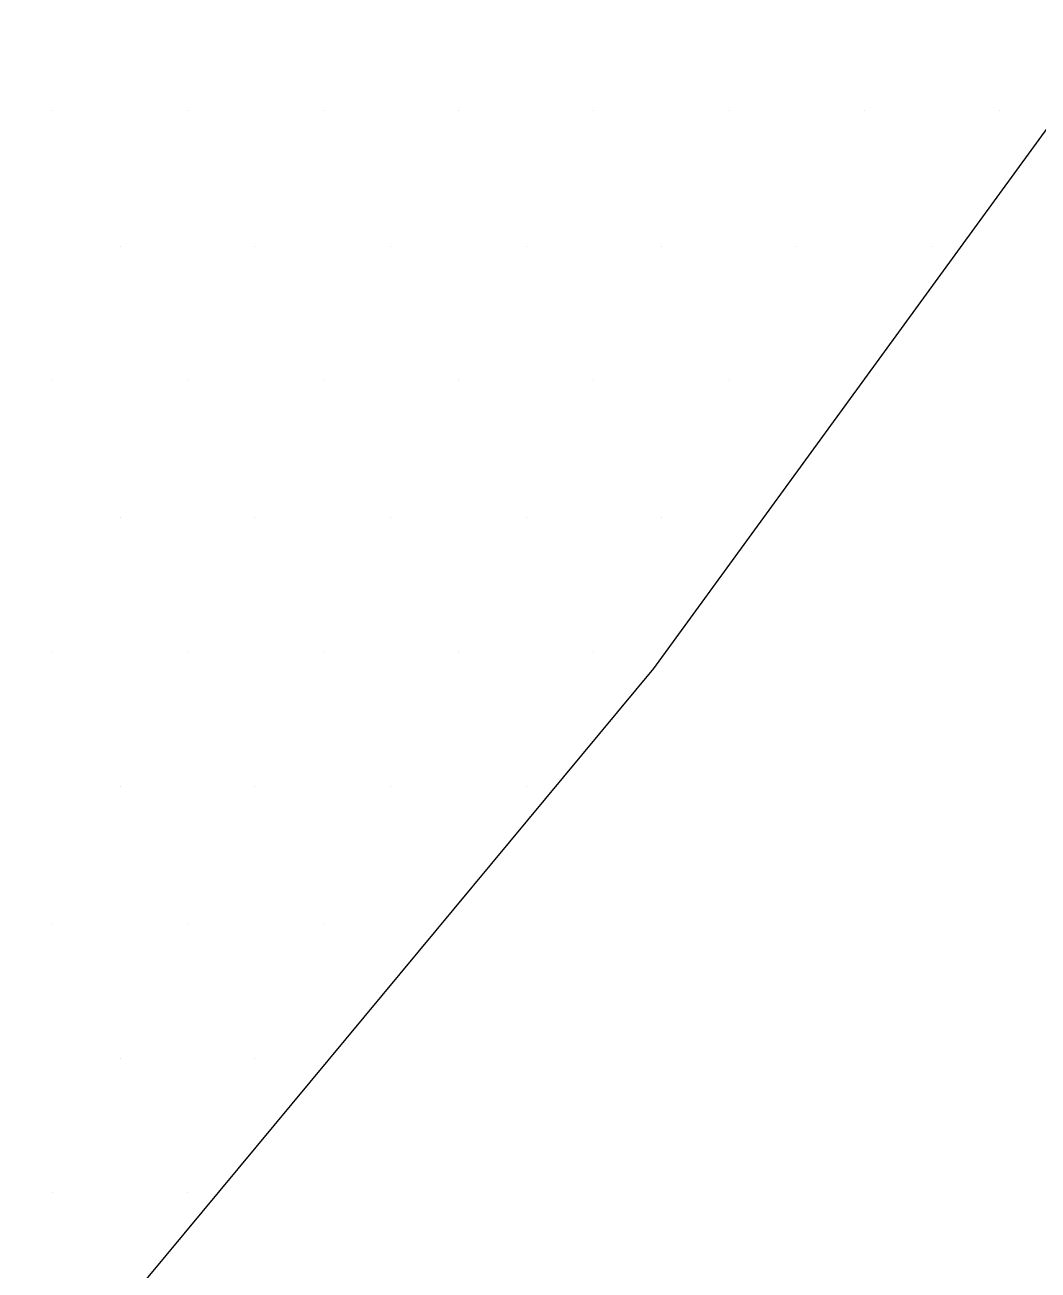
# Paper-space layout 'Layout1' of a CAD drawing. Extents: x -43 to 2298, y -18 to 768.
# Drawn here: x 350.502 to 351.188, y 415.78 to 416.625 of the extents above; entities that cross this region are included whole.
import ezdxf

# ---------------------------------------------------------------- set-up
doc = ezdxf.new("R2010")
doc.units = 0
doc.header["$LTSCALE"] = 2
doc.linetypes.add('CACHEX2', pattern=[0.75, 0.5, -0.25])
doc.layers.add('CARTOUCHE', color=7, linetype='Continuous')
doc.layers.add('LOGO', color=7, linetype='Continuous')

# ---------------------------------------------------------------- blocks, each defined once
blk = doc.blocks.new('A$C715108E3')
at = {"layer": 'LOGO', "color": 131}
for p, q in [((-20.93668, -15.99103), (-20.93668, -15.99103)), ((-20.84485, -15.99103), (-20.84485, -15.99103)), ((-20.75283, -15.99103), (-20.75283, -15.99103)), ((-20.66156, -15.99103), (-20.66156, -15.99103)), ((-20.56954, -15.99103), (-20.56954, -15.99103)), ((-20.47789, -15.99103), (-20.47789, -15.99103)), ((-20.38643, -15.99103), (-20.38643, -15.99103)), ((-20.2946, -15.99103), (-20.2946, -15.99103)), ((-20.89039, -16.08343), (-20.89039, -16.08343)), ((-20.7993, -16.08343), (-20.7993, -16.08343)), ((-20.70728, -16.08343), (-20.70728, -16.08343)), ((-20.61526, -16.08343), (-20.61526, -16.08343)), ((-20.52399, -16.08343), (-20.52399, -16.08343)), ((-20.43216, -16.08343), (-20.43216, -16.08343)), ((-20.34033, -16.08343), (-20.34033, -16.08343)), ((-20.93668, -16.1747), (-20.93668, -16.1747)), ((-20.84485, -16.1747), (-20.84485, -16.1747)), ((-20.75283, -16.1747), (-20.75283, -16.1747)), ((-20.66156, -16.1747), (-20.66156, -16.1747)), ((-20.56954, -16.1747), (-20.56954, -16.1747)), ((-20.47789, -16.1747), (-20.47789, -16.1747)), ((-20.89039, -16.26728), (-20.89039, -16.26728)), ((-20.7993, -16.26728), (-20.7993, -16.26728)), ((-20.70728, -16.26728), (-20.70728, -16.26728)), ((-20.61526, -16.26728), (-20.61526, -16.26728)), ((-20.52399, -16.26728), (-20.52399, -16.26728)), ((-20.93668, -16.35874), (-20.93668, -16.35874)), ((-20.84485, -16.35874), (-20.84485, -16.35874)), ((-20.75283, -16.35874), (-20.75283, -16.35874)), ((-20.66156, -16.35874), (-20.66156, -16.35874)), ((-20.56954, -16.35874), (-20.56954, -16.35874)), ((-20.89039, -16.45001), (-20.89039, -16.45001)), ((-20.7993, -16.45001), (-20.7993, -16.45001)), ((-20.70728, -16.45001), (-20.70728, -16.45001)), ((-20.61526, -16.45001), (-20.61526, -16.45001)), ((-20.93668, -16.5424), (-20.93668, -16.5424)), ((-20.84485, -16.5424), (-20.84485, -16.5424)), ((-20.75283, -16.5424), (-20.75283, -16.5424)), ((-20.89039, -16.63386), (-20.89039, -16.63386)), ((-20.7993, -16.63386), (-20.7993, -16.63386)), ((-20.93668, -16.72513), (-20.93668, -16.72513)), ((-20.84485, -16.72513), (-20.84485, -16.72513))]:
    blk.add_line(p, q, dxfattribs=at)
blk.add_lwpolyline([(-19.04287, -11.54821), (-21.59825, -15.13736), (-21.35948, -15.87896), (-21.14471, -16.55758), (-21.01933, -16.96014), (-20.52887, -16.36961), (-17.13331, -11.70602)], dxfattribs=at)
blk = doc.blocks.new('A$C581E6685')
at = {"layer": 'LOGO', "color": 32, "linetype": 'CACHEX2', "ltscale": 1.5}
blk.add_ellipse((-38.05384, 23.81385), major_axis=(-19.03106, -3.53396), ratio=0.590567, dxfattribs=at)
at = {"layer": 'LOGO', "color": 32}
blk.add_ellipse((-37.61436, 23.84992), major_axis=(-13.57677, -4.28389), ratio=0.791971, dxfattribs=at)
at = {"layer": 'CARTOUCHE'}
blk.add_blockref('A$C715108E3', (-31.67392, 36.3189), dxfattribs=at)

psp = doc.layouts.get("Layout1")

# ---------------------------------------------------------------- block references
at = {"layer": 'LOGO'}
psp.add_blockref('A$C581E6685', (403.13085, 396.23906), dxfattribs=at)

doc.saveas('drawing.dxf')
